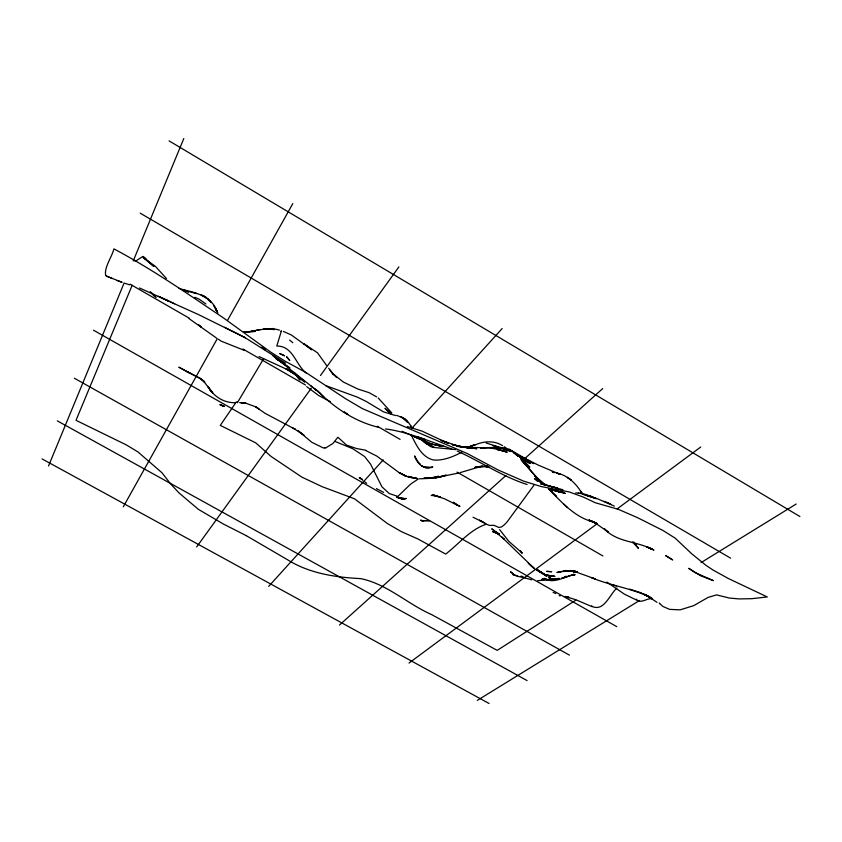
<?xml version="1.0" encoding="UTF-8"?>
<svg xmlns="http://www.w3.org/2000/svg" width="842" height="842" viewBox="0 0 842 842"><rect width="100%" height="100%" fill="white"/><g stroke="black" fill="none" stroke-linecap="round" stroke-linejoin="round"><path stroke-width="1.26" d="M324.349 447.618L324.475 448.27L326.075 447.723M237.402 402.623L237.507 402.066M132.183 285.228L76.012 420.316L126.311 444.892L137.93 451.922L161.959 472.741L170.747 484.055L179.093 492.991L198.365 509.326L223.425 524.05L246.274 535.659M48.541 465.973L124.184 282.849M133.204 261.009L183.809 138.52M123.279 506.842L217.32 338.621M227.561 320.307L292.816 203.585M263.599 358.808L237.412 402.634M235.823 402.644L220.278 425.389L255.694 442.829L271.082 456.459L301.983 477.182L322.086 486.655L354.524 498.811L387.488 523.598L401.297 531.597L417.853 538.943L445.702 554.068C458.879 543.953 470.225 529.439 486.36 524.187L489.623 525.45L494.043 525.324L498.874 527.471L501.653 526.892L504.59 524.545A21.808 5.399 -59.8 0 0 507.505 521.366L533.87 485.329M236.002 402.371L236.37 401.823M196.66 546.953L311.235 388.299M320.465 375.511L398.897 266.903M280.807 331.38L281.46 330.78L276.786 346.03C293.342 345.915 295.479 364.828 306.362 373.143M616.902 588.011C609.997 594.073 604.219 611.387 592.81 606.703M268.714 586.358L383.236 459.879M412.306 427.768L502.169 328.538M339.484 625.048L505.853 475.593M524.44 458.89L602.735 388.562M409.002 663.054L597.125 523.745M617.207 508.873L700.702 447.039M326.086 447.712L332.906 443.492L337.884 437.24L346.567 445.113L356.555 448.533L365.786 450.238M135.152 261.43L142.887 256.421L153.865 266.472L143.245 257.663L155.317 266.282L166.453 278.513M576.381 599.809L497.19 650.361L431.641 614.607C407.496 603.967 387.036 584.022 360.808 578.643C335.442 577.307 309.54 573.549 287.532 559.751L246.285 535.67M477.298 700.397L639.541 600.483M701.081 562.593L796.185 504.021M418.295 478.982L412.222 483.024A62.161 11.114 -60.7 0 0 409.728 484.971L397.856 496.412L389.236 493.528L381.973 486.865L370.575 464.152L364.618 456.553L352.609 448.639L334.99 441.429M474.814 445.071C483.455 441.071 494.349 440.25 502.6 445.723M461.784 452.28C453.059 456.659 443.197 460.984 433.251 459.942C421.505 457.038 416.106 444.702 411.17 434.872M469.289 447.502L471.773 446.207M473.825 444.965L467.384 447.544L475.077 444.744L466.868 447.681M568.382 575.865L574.644 574.644C564.561 576.286 554.078 584.58 544.027 578.349L547.111 579.517L546.416 579.328M576.675 571.581L573.539 572.718L577.528 571.381M460.079 472.636L482.371 466.047L474.814 467.394M565.75 577.044L561.646 578.233L569.213 576.086M434.546 477.446L431.388 477.93L438.577 476.277L434.009 477.54L425.157 478.34L430.683 478.077L423.873 478.224L426.147 478.214M561.982 571.36L556.909 572.507L560.719 571.707M562.993 571.118L566.056 570.402M268.061 328.864L262.978 329.422L268.061 328.864L274.292 329.548L266.125 328.822L251.758 331.085M564.393 576.707L566.392 576.286M256.315 330.296L259.925 329.569M546.984 579.77L537.585 580.748M559.256 572.013L567.624 570.887L573.434 570.802L563.309 571.265L575.212 570.918M254.347 330.664L246.695 332.043L255.263 331.39L246.569 331.78M475.519 467.342L477.772 467.015L475.393 467.331M476.625 467.236L486.066 466.173L477.425 467.057M265.725 329.117L272.871 328.538L279.449 330.085M434.009 477.54L428.031 478.203M458.006 473.151L433.356 478.214L419.348 478.845M480.761 448.27L483.234 448.07L480.803 448.312C490.928 446.965 501.748 446.986 511.126 451.544L502.074 448.512L490.56 447.586L503.116 448.354L499.148 447.923C512.589 447.355 521.514 458.437 529.797 467.215L520.84 458.848M565.635 570.939L564.182 571.034L573.434 570.802M243.475 332.116L247.685 332.074L244.222 332.095M568.424 570.781L566.634 570.792L576.381 571.697L569.823 570.75L576.381 571.802L572.423 570.729L595.126 578.886L591.726 577.77C610.008 585.358 629.953 588.032 647.919 596.283L644.73 594.641L648.572 596.736L646.088 595.336L646.603 595.631M459.89 446.628L457.553 446.365L475.225 448.365L464.258 447.186L489.402 447.933L498.496 449.396L507.263 452.165L497.254 449.449M422.968 466.5L421.589 465.91L425.357 467.542L432.841 467.026C424.063 470.531 417.19 463.71 414.548 455.943L418.274 462.258L420.158 463.953M482.119 466.563L488.907 466.71L484.413 466.363L488.255 466.71M433.451 495.475L431.178 495.422L435.903 495.643L432.409 495.159L440.513 497.064L433.42 495.117L444.481 498.769L459.974 506.505L453.301 502.2M465.921 447.27L472.562 447.555L464.258 447.186M239.665 402.676L245.864 403.234L255.6 406.791L265.219 413.422L295.416 429.388L292.332 427.683M235.223 402.687C223.835 403.097 213.31 396.203 207.89 386.404L212.794 392.972L210.068 389.835M455.648 449.617L432.746 447.334L430.167 446.365L422.2 440.092L414.559 436.745L422.894 440.313L418.537 438.45M242.707 402.813L241.044 402.697L245.864 403.234L243.675 402.939M550.7 579.938L541.943 579.275L544.479 579.517M578.275 493.117L584.674 494.138L596.294 498.696L582.896 494.328M575.686 492.896L579.096 493.18M522.061 576.454L520.756 576.338L522.998 576.57M425.357 467.542L428.957 467.573L425.031 466.952M416.243 478.224L408.075 476.425L412.359 477.688L410.812 477.267M497.527 449.607L499.832 449.86M462.226 446.892L469.615 448.165L455.869 445.534L462.795 447.102L452.322 444.481L457.806 445.965L441.661 440.513L448.07 443.25L421.937 431.083L407.307 426.557M417.148 478.635L407.917 476.94L399.097 472.625L406.076 476.162L399.561 472.972L376.795 456.09L365.828 450.575M413.527 477.835L417.032 478.298M105.734 275.66C103.776 267.714 111.944 257.105 113.902 248.874C152.349 269.293 188.113 294.1 224.109 318.371L270.756 352.156L285.143 361.186L306.067 372.617L345.63 398.75L362.428 408.633L467.194 453.512L498.411 470.11L523.829 481.203L541.174 486.539L569.276 491.949L583.622 497.201L595.294 502.748L618.481 509.378L637.573 517.683L662.864 530.418L675.116 538.101L691.661 553.72L706.028 565.382L712.911 569.96L728.33 578.507L767.283 596.957L751.632 598.694L739.118 598.915L729.425 598.052L716.542 594.894L708.101 597.399L693.703 605.651L680.125 609.84L669.653 609.387L662.886 606.44L660.033 603.914M486.181 443.029L505.011 448.828M543.932 579.612L541.943 579.307L543.932 579.601M488.265 466.563L484.603 465.984L487.865 466.51L485.308 466.015M459.395 446.302L465.142 447.239M517.641 575.96L512.694 574.412L517.798 576.391L525.408 577.886M497.033 449.428L506.284 451.68L502.621 450.554M567.761 597.304L569.16 597.588L566.561 596.841L575.265 599.567M557.604 491.402L562.319 492.37L552.184 490.002M454.006 444.881L452.333 444.534L455.038 445.102M396.719 415.348L405.065 418.863L407.844 422.547L401.108 416.748L407.012 420.6L411.643 426.831M385.489 428.936C404.244 431.241 424.484 439.398 443.081 445.839L442.018 445.471L451.891 449.07M186.135 291.258L188.608 291.806L183.419 290.385M585.053 494.843L597.104 498.601L614.344 506.116M550.878 489.118L565.298 493.401L554.225 490.507M586.021 495.075L593 497.043M652.539 598.904C647.161 597.388 640.751 604.672 636.205 599.178M549.005 486.002L553.762 487.223M186.682 291.321L188.608 291.806M400.245 498.222L402.708 499.032L399.392 498.054L403.307 499.095L397.308 497.222M557.109 487.928L540.711 483.866L557.13 488.097M396.761 497.433L405.191 498.738L396.793 497.18L402.308 498.969L398.708 497.622M179.093 288.332L187.892 291.3L182.346 289.648C196.154 292.416 211.647 296.616 217.068 311.256M410.612 427.357L413.19 428.041M378.447 427.283C354.777 421.6 333.895 407.507 316.981 390.32L323.907 396.982M189.334 291.669L196.933 293.7M560.93 492.36L551.257 489.255L556.425 491.16M531.765 579.812L525.25 577.98M586.148 495.149L591.663 496.633L588.432 495.633M552.057 486.792L562.972 489.77M564.908 596.378L569.16 597.588M612.755 584.916L616.281 585.969M493.086 445.586L498.685 447.376L492.686 445.46M395.624 415.58L383.468 411.843L366.291 401.487L357.503 397.192L325.78 385.625M125.132 283.375L129.573 284.807M527.124 484.529C502.379 476.561 480.729 461.658 457.164 451.028M416.548 436.524L425.242 439.503M641.615 592.936L629.574 589.137M549.279 486.076L540.669 482.519L534.533 478.645L537.333 481.245M559.183 595.589L560.141 595.926M485.055 466.215L487.023 466.91L484.897 466.047M224.183 406.139L220.909 404.949L223.646 406.065M323.454 447.997L311.856 442.334L298.394 431.009M117.227 280.523L122.09 282.323L106.387 276.06L112.291 278.523M603.861 501.295L607.208 502.548M283.354 331.432L291.248 334.905L311.793 349.777L303.709 343.631L317.508 352.809L326.622 365.533M139.498 287.975L198.775 314.719L245.348 337.747L224.593 327.275M397.213 497.18L400.076 498.275M590.389 520.766L594.631 522.419L589.926 520.766L593.768 522.093C574.928 517.483 561.803 502.348 548.816 489.097L556.573 496.559L550.026 490.297M576.991 600.22L592.315 606.766M440.998 440.334L446.47 442.503M330.317 401.602L318.897 395.687L306.73 386.646M498.769 534.038L492.581 531.586L499.032 534.154M376.448 488.613L383.647 492.391M589.326 520.356L596.883 523.566L588.874 519.956L596.189 523.44L592.042 521.409L593.242 521.945M418.99 438.64L402.15 431.336M524.44 459.311L516.283 454.796L530.523 463.489L514.494 453.059M244.633 350.514L221.172 341.147L218.373 339.179M636.447 600.03L624.385 594.147L606.861 582.085M194.828 297.3L198.975 299.068L205.88 303.941M507.179 449.533L510.768 451.102M259.01 356.545L289.574 370.606L286.048 368.975L294.142 373.68L286.933 369.08L304.13 380.984L295.426 374.553M555.267 490.349L557.425 491.307M553.089 592.389L555.794 593.589M158.233 296.195L174.61 303.773M642.92 593.526L646.993 595.368M166.642 300.162L168.747 301.12L159.58 296.889M610.818 504.263L606.987 502.463L609.808 503.79M473.046 517.241L483.529 522.387L479.424 520.24L482.319 521.608M190.334 373.406L187.008 371.701L199.88 378.268L204.638 381.773M649.498 547.995L653.908 550.089L646.772 546.953L652.097 549.142L649.098 547.963L650.15 548.342C635.184 541.122 616.228 541.911 604.451 528.85L608.292 532.133L593.863 521.998L597.304 524.145L592.147 521.345M205.795 297.037L202.554 295.426M649.277 547.889L652.076 549.258L646.972 546.668M188.566 372.501L178.841 367.186L199.912 378.29L204.648 382.226L203.09 380.5L211.5 391.498L209.521 389.078M554.236 472.699L552.194 471.657L552.657 472.141M516.02 453.964L538.785 465.342L560.404 474.456L556.236 472.941C567.834 475.12 576.307 483.803 582.117 493.517M644.73 594.641L645.551 595.062M518.377 455.501L523.777 458.322M525.629 459.279L533.87 463.647L508.736 448.923M648.14 595.978L651.592 597.82M402.034 474.13L405.476 475.983L404.97 475.698M417.527 437.408L425.136 441.461L422.242 440.124L427.536 444.281L433.946 447.165L426.115 443.545L421 439.208M42.1 458.922L489.044 703.48M57.298 420.853L527.103 680.589M417.653 437.482L429.262 443.418L441.482 446.323L433.167 444.45L424.368 440.955L421.337 438.935M74.317 378.226L569.424 655.139M93.494 330.201L616.776 626.659M130.078 284.164L189.324 318.223M242.875 348.998L305.53 385.026M377.311 426.284L400.097 439.377M457.059 472.12L602.883 555.941M454.133 503.2L457.174 504.947L456.648 504.642M516.925 455.069L526.629 460.921M244.517 337.316L285.617 363.239M140.214 213.173L730.624 558.183M591.621 605.872L592.336 606.419M169.084 140.888L799.9 516.525M479.74 520.388L486.455 524.387M499.359 534.165L495.012 531.565L499.295 534.27M293.826 428.504L303.951 435.167L298.331 430.936M376.606 396.887L369.101 392.667L357.787 388.993L343.389 382.058L332.695 373.648L336.947 377.595L330.801 371.248L332.916 373.837L328.664 368.228M143.024 256.536L145.961 259.01L143.203 256.736M536.701 570.255L545.111 574.76L553.594 576.402L544.606 574.454L536.407 569.424M651.487 598.525L648.098 596.42L657.013 602.335M283.386 363.249L275.86 358.492L289.964 368.049L275.85 358.166L282.502 362.807M362.039 479.319L359.692 477.688L362.755 480.224M359.26 477.509L362.386 479.54M499.39 534.26L491.728 528.808L504.379 539.427L501.779 537.07L534.502 568.718L528.229 563.035L531.039 565.75M484.276 522.724L485.434 523.492M511.168 450.638L515.051 453.301M539.238 571.36L545.111 574.665L536.68 569.381L538.491 570.897M189.071 318.634L216.447 338.01M199.88 378.268L202.838 380.3M521.945 457.669L528.25 462.479L520.788 456.901M504.369 446.755L506.863 448.533M514.725 453.08L516.378 454.28M262.22 347.536L265.377 349.84L261.767 347.115M282.565 362.87L273.008 355.703L316.129 390.046L310.803 385.825M545.763 485.16L534.554 475.593L541.49 482.845M548.458 488.613L552.268 491.517M539.417 571.634L546.816 576.338L536.912 569.318M364.218 481.403L366.68 483.35M314.582 388.825L320.634 393.772M523.787 458.974L528.492 462.826L524.955 459.869M289.648 340.105L292.827 342.726M297.079 375.774L304.636 382.047L293.795 372.448M421.179 438.977L423.105 440.619L421.147 438.945M531.26 565.971L533.954 568.266M521.472 552.363L521.851 552.889L520.335 550.784L522.261 553.068L508.8 541.332L499.622 529.597M391.014 413.801L384.983 408.296L390.572 413.496M156.159 297.563L150.202 291.606M563.582 504L567.497 507.6M378.184 397.961L391.835 412.948M208.574 299.247L201.196 294.953L205.395 296.868L210.942 302.204L209.416 300.215M632.489 541.964L638.436 548.352L634.563 543.164M537.101 478.277L540.932 482.14L521.556 460.069L525.292 464.142L524.692 463.405M525.292 464.142L521.166 459.616L536.354 477.414M659.244 603.009L659.77 603.609M411.948 427.768L410.591 426.189L412.106 427.957M294.458 373.059L299.068 378.995M582.338 493.654L580.464 491.254L582.685 494.275M299.973 380.195L294.721 373.143L297.089 376.374M329.927 369.954L330.706 371.017M216.931 311.277L215.394 308.951L217.941 313.098M213.857 306.025L215.868 309.214M215.384 308.456L216.762 310.666M446.092 475.204L435.609 477.856L446.092 475.204M441.103 476.719L437.545 477.509L441.103 476.719M559.162 578.443L553.289 579.201L549.763 578.317L554.415 579.107L559.162 578.443M573.276 574.928L572.023 575.16L575.097 574.697L573.276 574.928M429.546 520.693L421.432 520.598L429.546 520.693M406.076 498.517L403.15 498.685L406.076 498.517M548.973 579.749L547.226 579.843L550.479 579.728L548.973 579.749M483.94 447.733L481.645 447.818L485.55 447.712L483.94 447.733M554.741 576.296L548.089 575.696L554.741 576.296M551.594 571.697L546.711 571.371L551.594 571.697M563.487 492.444L559.13 491.854L563.487 492.444M472.583 448.049L470.425 447.786L476.761 448.744L472.583 448.049M488.528 466.605L486.234 466.268L488.476 466.615M423.631 521.009L420.684 520.261L423.631 521.009M552.142 578.98L548.784 577.728L552.142 578.98M713.279 580.591L700.512 575.717L688.745 568.329L695.208 572.655L713.279 580.591M223.972 406.36L220.046 404.718L223.972 406.36M433.241 447.049L424.336 442.187L433.241 447.049M284.522 355.745L279.755 353.577L284.522 355.745M347.672 414.348L344.357 412.096L347.672 414.348M669.295 557.814L665.559 555.531L672.653 559.93L669.295 557.814M568.287 477.94L567.371 477.351L571.213 480.108L568.287 477.94M258.81 408.844L255.652 406.707L258.799 408.896M518.219 456.08L513.925 452.891L518.219 456.08M200.964 326.812L198.47 324.802L200.964 326.812M513.988 574.633L510.61 571.813L513.988 574.633M154.602 296.121L151.423 292.984L154.602 296.121M288.448 358.892L286.554 356.682L289.764 360.523L288.448 358.892M636.068 545.374L633.826 542.206L636.068 545.374"/></g></svg>
